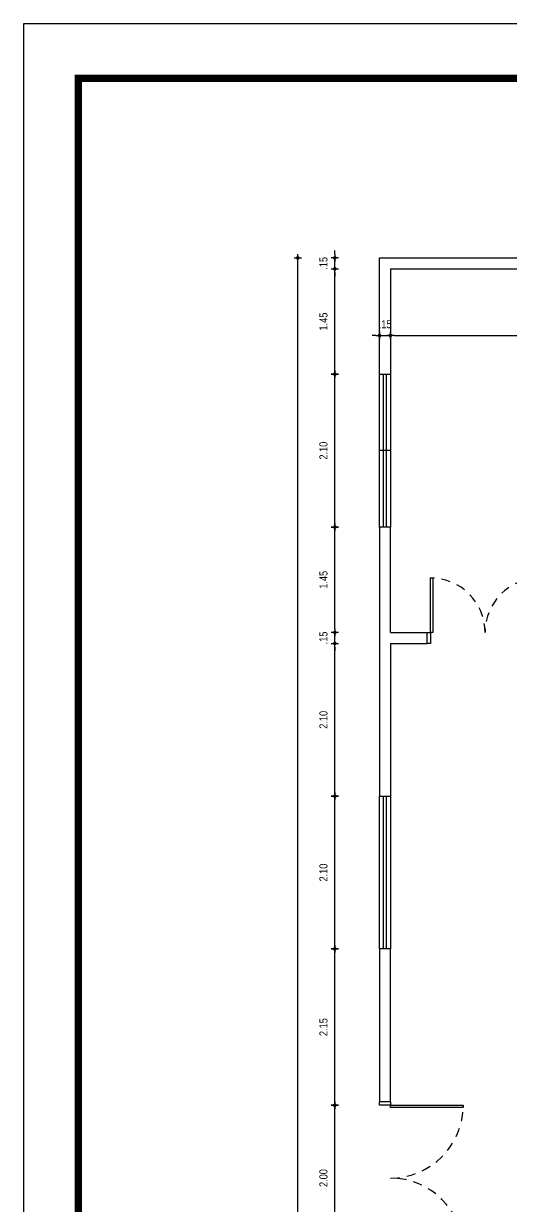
# Model space of a CAD drawing. Header units: millimetres. Extents: x 2739 to 2884, y 2105 to 2167.
# Drawn here: x 2801.45 to 2808.15, y 2150.8 to 2167.06 of the extents above; entities that cross this region are included whole.
import ezdxf

# ---------------------------------------------------------------- set-up
doc = ezdxf.new("R2010")
doc.units = ezdxf.units.MM
doc.linetypes.add('HIDDEN2', pattern=[0.1875, 0.125, -0.0625])
for name, color, linetype in [('COTA', 2, 'Continuous'), ('E-Pen-B', 5, 'Continuous'), ('PORTAS', 2, 'Continuous'), ('PROJEÇÃO', 1, 'HIDDEN2')]:
    doc.layers.add(name, color=color, linetype=linetype)
doc.layers.add('COTAS', color=53, linetype='Continuous', lineweight=9)
doc.styles.add('F2', font='ARIALN.TTF')
doc.dimstyles.new('ARQUITETURA', dxfattribs={"dimtxt": 0.11, "dimasz": 0.05, "dimexe": 0.1, "dimexo": 0, "dimgap": 0.1, "dimtad": 1, "dimzin": 5, "dimdsep": 46, "dimtxsty": 'F2', "dimblk": 'COTA', "dimcen": 0, "dimse1": 1, "dimse2": 1, "dimadec": 0, "dimazin": 0, "dimtfac": 2, "dimtix": 1, "dimtmove": 2, "dimatfit": 3, "dimldrblk": 'COTA', "dimfxl": 1, "dimtolj": 1, "dimtzin": 5, "dimarcsym": 0})

# ---------------------------------------------------------------- blocks, each defined once
blk = doc.blocks.new('COTA')
at = {"layer": 'COTA'}
for p, q in [((-1, 0), (1, 0)), ((0, 1), (0, -1))]:
    blk.add_line(p, q, dxfattribs=at)
at = {"layer": 'COTA', "const_width": 0.5}
blk.add_lwpolyline([(-0.25, 0, 1), (0.25, 0, 1)], format="xyb", close=True, dxfattribs=at)
blk = doc.blocks.new('*D166')
at = {"layer": 'COTAS', "color": 0, "lineweight": -2}
blk.add_line((2805.727, 2150.238), (2805.727, 2152.138), dxfattribs=at)
at = {"layer": 'Defpoints', "color": 0}
for p in [(2805.727, 2152.188), (2806.342, 2152.188), (2806.342, 2150.188)]:
    blk.add_point(p, dxfattribs=at)
at = {"layer": 'COTAS', "color": 0, "lineweight": -2, "xscale": 0.05, "yscale": 0.05, "zscale": 0.05}
for p, rotation in [((2805.727, 2152.188), 90), ((2805.727, 2150.188), 270)]:
    blk.add_blockref('COTA', p, dxfattribs=dict(at, rotation=rotation))
at = {"layer": 'COTAS', "color": 0, "insert": (2805.571, 2151.188), "char_height": 0.11, "attachment_point": 5, "rotation": 90, "style": 'F2'}
blk.add_mtext('\\A1;2.00', dxfattribs=at)
blk = doc.blocks.new('*D167')
at = {"layer": 'COTAS', "color": 0, "lineweight": -2}
blk.add_line((2805.727, 2152.238), (2805.727, 2154.288), dxfattribs=at)
at = {"layer": 'Defpoints', "color": 0}
for p in [(2805.727, 2154.338), (2806.342, 2154.338), (2806.342, 2152.188)]:
    blk.add_point(p, dxfattribs=at)
at = {"layer": 'COTAS', "color": 0, "lineweight": -2, "xscale": 0.05, "yscale": 0.05, "zscale": 0.05}
for p, rotation in [((2805.727, 2154.338), 90), ((2805.727, 2152.188), 270)]:
    blk.add_blockref('COTA', p, dxfattribs=dict(at, rotation=rotation))
at = {"layer": 'COTAS', "color": 0, "insert": (2805.571, 2153.263), "char_height": 0.11, "attachment_point": 5, "rotation": 90, "style": 'F2'}
blk.add_mtext('\\A1;2.15', dxfattribs=at)
blk = doc.blocks.new('*D168')
at = {"layer": 'COTAS', "color": 0, "lineweight": -2}
blk.add_line((2805.727, 2154.388), (2805.727, 2156.388), dxfattribs=at)
at = {"layer": 'Defpoints', "color": 0}
for p in [(2805.727, 2156.438), (2806.342, 2156.438), (2806.342, 2154.338)]:
    blk.add_point(p, dxfattribs=at)
at = {"layer": 'COTAS', "color": 0, "lineweight": -2, "xscale": 0.05, "yscale": 0.05, "zscale": 0.05}
for p, rotation in [((2805.727, 2156.438), 90), ((2805.727, 2154.338), 270)]:
    blk.add_blockref('COTA', p, dxfattribs=dict(at, rotation=rotation))
at = {"layer": 'COTAS', "color": 0, "insert": (2805.571, 2155.388), "char_height": 0.11, "attachment_point": 5, "rotation": 90, "style": 'F2'}
blk.add_mtext('\\A1;2.10', dxfattribs=at)
blk = doc.blocks.new('*D169')
at = {"layer": 'COTAS', "color": 0, "lineweight": -2}
blk.add_line((2805.727, 2156.488), (2805.727, 2158.488), dxfattribs=at)
at = {"layer": 'Defpoints', "color": 0}
for p in [(2805.727, 2158.538), (2806.492, 2158.538), (2806.342, 2156.438)]:
    blk.add_point(p, dxfattribs=at)
at = {"layer": 'COTAS', "color": 0, "lineweight": -2, "xscale": 0.05, "yscale": 0.05, "zscale": 0.05}
for p, rotation in [((2805.727, 2158.538), 90), ((2805.727, 2156.438), 270)]:
    blk.add_blockref('COTA', p, dxfattribs=dict(at, rotation=rotation))
at = {"layer": 'COTAS', "color": 0, "insert": (2805.571, 2157.488), "char_height": 0.11, "attachment_point": 5, "rotation": 90, "style": 'F2'}
blk.add_mtext('\\A1;2.10', dxfattribs=at)
blk = doc.blocks.new('*D170')
at = {"layer": 'COTAS', "color": 0, "lineweight": -2}
for p, q in [((2805.727, 2158.738), (2805.727, 2158.788)), ((2805.727, 2158.538), (2805.727, 2158.688)), ((2805.727, 2158.488), (2805.727, 2158.438))]:
    blk.add_line(p, q, dxfattribs=at)
at = {"layer": 'Defpoints', "color": 0}
for p in [(2805.727, 2158.688), (2806.492, 2158.688), (2806.492, 2158.538)]:
    blk.add_point(p, dxfattribs=at)
at = {"layer": 'COTAS', "color": 0, "lineweight": -2, "xscale": 0.05, "yscale": 0.05, "zscale": 0.05}
for p, rotation in [((2805.727, 2158.688), 270), ((2805.727, 2158.538), 90)]:
    blk.add_blockref('COTA', p, dxfattribs=dict(at, rotation=rotation))
at = {"layer": 'COTAS', "color": 0, "insert": (2805.571, 2158.613), "char_height": 0.11, "attachment_point": 5, "rotation": 90, "style": 'F2'}
blk.add_mtext('\\A1;.15', dxfattribs=at)
blk = doc.blocks.new('*D171')
at = {"layer": 'COTAS', "color": 0, "lineweight": -2}
blk.add_line((2805.727, 2158.738), (2805.727, 2160.088), dxfattribs=at)
at = {"layer": 'Defpoints', "color": 0}
for p in [(2805.727, 2160.138), (2806.342, 2160.138), (2806.492, 2158.688)]:
    blk.add_point(p, dxfattribs=at)
at = {"layer": 'COTAS', "color": 0, "lineweight": -2, "xscale": 0.05, "yscale": 0.05, "zscale": 0.05}
for p, rotation in [((2805.727, 2160.138), 90), ((2805.727, 2158.688), 270)]:
    blk.add_blockref('COTA', p, dxfattribs=dict(at, rotation=rotation))
at = {"layer": 'COTAS', "color": 0, "insert": (2805.571, 2159.413), "char_height": 0.11, "attachment_point": 5, "rotation": 90, "style": 'F2'}
blk.add_mtext('\\A1;1.45', dxfattribs=at)
blk = doc.blocks.new('*D172')
at = {"layer": 'COTAS', "color": 0, "lineweight": -2}
blk.add_line((2805.727, 2160.188), (2805.727, 2162.188), dxfattribs=at)
at = {"layer": 'Defpoints', "color": 0}
for p in [(2805.727, 2162.238), (2806.342, 2162.238), (2806.342, 2160.138)]:
    blk.add_point(p, dxfattribs=at)
at = {"layer": 'COTAS', "color": 0, "lineweight": -2, "xscale": 0.05, "yscale": 0.05, "zscale": 0.05}
for p, rotation in [((2805.727, 2162.238), 90), ((2805.727, 2160.138), 270)]:
    blk.add_blockref('COTA', p, dxfattribs=dict(at, rotation=rotation))
at = {"layer": 'COTAS', "color": 0, "insert": (2805.571, 2161.188), "char_height": 0.11, "attachment_point": 5, "rotation": 90, "style": 'F2'}
blk.add_mtext('\\A1;2.10', dxfattribs=at)
blk = doc.blocks.new('*D173')
at = {"layer": 'COTAS', "color": 0, "lineweight": -2}
blk.add_line((2805.727, 2162.288), (2805.727, 2163.638), dxfattribs=at)
at = {"layer": 'Defpoints', "color": 0}
for p in [(2805.727, 2163.688), (2806.492, 2163.688), (2806.342, 2162.238)]:
    blk.add_point(p, dxfattribs=at)
at = {"layer": 'COTAS', "color": 0, "lineweight": -2, "xscale": 0.05, "yscale": 0.05, "zscale": 0.05}
for p, rotation in [((2805.727, 2163.688), 90), ((2805.727, 2162.238), 270)]:
    blk.add_blockref('COTA', p, dxfattribs=dict(at, rotation=rotation))
at = {"layer": 'COTAS', "color": 0, "insert": (2805.571, 2162.963), "char_height": 0.11, "attachment_point": 5, "rotation": 90, "style": 'F2'}
blk.add_mtext('\\A1;1.45', dxfattribs=at)
blk = doc.blocks.new('*D174')
at = {"layer": 'COTAS', "color": 0, "lineweight": -2}
for p, q in [((2805.727, 2163.888), (2805.727, 2163.938)), ((2805.727, 2163.688), (2805.727, 2163.838)), ((2805.727, 2163.638), (2805.727, 2163.588))]:
    blk.add_line(p, q, dxfattribs=at)
at = {"layer": 'Defpoints', "color": 0}
for p in [(2805.727, 2163.838), (2806.534, 2163.838), (2806.492, 2163.688)]:
    blk.add_point(p, dxfattribs=at)
at = {"layer": 'COTAS', "color": 0, "lineweight": -2, "xscale": 0.05, "yscale": 0.05, "zscale": 0.05}
for p, rotation in [((2805.727, 2163.838), 270), ((2805.727, 2163.688), 90)]:
    blk.add_blockref('COTA', p, dxfattribs=dict(at, rotation=rotation))
at = {"layer": 'COTAS', "color": 0, "insert": (2805.571, 2163.763), "char_height": 0.11, "attachment_point": 5, "rotation": 90, "style": 'F2'}
blk.add_mtext('\\A1;.15', dxfattribs=at)
blk = doc.blocks.new('*D177')
at = {"layer": 'COTAS', "color": 0, "lineweight": -2}
blk.add_line((2808.545, 2154.588), (2808.545, 2158.488), dxfattribs=at)
at = {"layer": 'Defpoints', "color": 0}
for p in [(2807.905, 2158.538), (2808.545, 2158.538), (2807.905, 2154.538)]:
    blk.add_point(p, dxfattribs=at)
at = {"layer": 'COTAS', "color": 0, "lineweight": -2, "xscale": 0.05, "yscale": 0.05, "zscale": 0.05}
for p, rotation in [((2808.545, 2158.538), 90), ((2808.545, 2154.538), 270)]:
    blk.add_blockref('COTA', p, dxfattribs=dict(at, rotation=rotation))
at = {"layer": 'COTAS', "color": 0, "insert": (2808.389, 2156.538), "char_height": 0.11, "attachment_point": 5, "rotation": 90, "style": 'F2'}
blk.add_mtext('\\A1;4.00', dxfattribs=at)
blk = doc.blocks.new('*D221')
at = {"layer": 'COTAS', "color": 0, "lineweight": -2}
for p, q in [((2806.292, 2162.77), (2806.242, 2162.77)), ((2806.342, 2162.77), (2806.492, 2162.77)), ((2806.542, 2162.77), (2806.592, 2162.77))]:
    blk.add_line(p, q, dxfattribs=at)
at = {"layer": 'Defpoints', "color": 0}
for p in [(2806.342, 2162.719), (2806.492, 2162.77), (2806.492, 2162.719)]:
    blk.add_point(p, dxfattribs=at)
at = {"layer": 'COTAS', "color": 0, "lineweight": -2, "xscale": 0.05, "yscale": 0.05, "zscale": 0.05}
blk.add_blockref('COTA', (2806.342, 2162.77), dxfattribs=at)
at = {"layer": 'COTAS', "color": 0, "lineweight": -2, "xscale": 0.05, "yscale": 0.05, "zscale": 0.05, "rotation": 180}
blk.add_blockref('COTA', (2806.492, 2162.77), dxfattribs=at)
at = {"layer": 'COTAS', "color": 0, "insert": (2806.417, 2162.926), "char_height": 0.11, "attachment_point": 5, "style": 'F2'}
blk.add_mtext('\\A1;.15', dxfattribs=at)
blk = doc.blocks.new('*D222')
at = {"layer": 'COTAS', "color": 0, "lineweight": -2}
blk.add_line((2806.542, 2162.77), (2812.692, 2162.77), dxfattribs=at)
at = {"layer": 'Defpoints', "color": 0}
for p in [(2806.492, 2162.719), (2812.742, 2162.77), (2812.742, 2162.77)]:
    blk.add_point(p, dxfattribs=at)
at = {"layer": 'COTAS', "color": 0, "lineweight": -2, "xscale": 0.05, "yscale": 0.05, "zscale": 0.05, "rotation": 180}
blk.add_blockref('COTA', (2806.492, 2162.77), dxfattribs=at)
at = {"layer": 'COTAS', "color": 0, "lineweight": -2, "xscale": 0.05, "yscale": 0.05, "zscale": 0.05}
blk.add_blockref('COTA', (2812.742, 2162.77), dxfattribs=at)
at = {"layer": 'COTAS', "color": 0, "insert": (2809.617, 2162.926), "char_height": 0.11, "attachment_point": 5, "style": 'F2'}
blk.add_mtext('\\A1;6.25', dxfattribs=at)
blk = doc.blocks.new('*D246')
at = {"layer": 'COTAS', "color": 0, "lineweight": -2}
blk.add_line((2805.218, 2134.888), (2805.218, 2163.788), dxfattribs=at)
at = {"layer": 'Defpoints', "color": 0}
for p in [(2805.218, 2163.838), (2819.292, 2163.838), (2819.292, 2134.838)]:
    blk.add_point(p, dxfattribs=at)
at = {"layer": 'COTAS', "color": 0, "lineweight": -2, "xscale": 0.05, "yscale": 0.05, "zscale": 0.05}
for p, rotation in [((2805.218, 2163.838), 90), ((2805.218, 2134.838), 270)]:
    blk.add_blockref('COTA', p, dxfattribs=dict(at, rotation=rotation))
at = {"layer": 'COTAS', "color": 0, "insert": (2805.061, 2149.338), "char_height": 0.11, "attachment_point": 5, "rotation": 90, "style": 'F2'}
blk.add_mtext('\\A1;29.00', dxfattribs=at)

msp = doc.modelspace()

# ---------------------------------------------------------------- linework, layer by layer
msp.add_lwpolyline([(2801.451, 2122.508), (2862.651, 2122.508), (2862.651, 2167.058), (2801.451, 2167.058)], close=True)
at = {"const_width": 0.1}
msp.add_lwpolyline([(2802.201, 2123.258), (2861.901, 2123.258), (2861.901, 2166.308), (2802.201, 2166.308)], close=True, dxfattribs=at)
at = {"layer": 'E-Pen-B'}
for p, q in [((2806.342, 2163.838), (2819.292, 2163.838)), ((2806.342, 2162.238), (2806.342, 2163.838)), ((2806.492, 2163.688), (2816.492, 2163.688)), ((2806.492, 2163.688), (2806.492, 2162.238)), ((2806.342, 2162.238), (2806.492, 2162.238)), ((2806.492, 2161.188), (2806.342, 2161.188)), ((2806.492, 2160.138), (2806.342, 2160.138)), ((2806.342, 2160.138), (2806.342, 2156.438)), ((2806.492, 2158.688), (2806.492, 2160.138)), ((2806.492, 2158.688), (2806.992, 2158.688)), ((2806.992, 2158.688), (2806.992, 2158.538)), ((2806.492, 2158.538), (2806.992, 2158.538)), ((2806.492, 2158.538), (2806.492, 2156.438)), ((2806.342, 2156.438), (2806.492, 2156.438)), ((2806.492, 2154.338), (2806.342, 2154.338)), ((2806.342, 2154.338), (2806.342, 2152.238)), ((2806.492, 2152.238), (2806.492, 2154.338)), ((2806.492, 2152.238), (2806.342, 2152.238))]:
    msp.add_line(p, q, dxfattribs=at)
at = {"layer": 'PORTAS'}
for p, q in [((2806.342, 2160.138), (2806.342, 2162.238)), ((2806.492, 2162.238), (2806.492, 2160.138)), ((2806.342, 2154.338), (2806.342, 2156.438)), ((2806.492, 2156.438), (2806.492, 2154.338))]:
    msp.add_line(p, q, dxfattribs=at)
for points in [[(2807.042, 2158.688), (2807.042, 2159.438), (2807.072, 2159.438), (2807.072, 2158.688)], [(2806.492, 2152.188), (2807.492, 2152.188), (2807.492, 2152.158), (2806.492, 2152.158)]]:
    msp.add_lwpolyline(points, close=True, dxfattribs=at)
for points in [[(2806.992, 2158.688), (2807.042, 2158.688), (2807.042, 2158.538), (2806.992, 2158.538)], [(2806.492, 2152.238), (2806.492, 2152.188), (2806.342, 2152.188), (2806.342, 2152.238)]]:
    msp.add_lwpolyline(points, dxfattribs=at)
at = {"layer": 'PROJEÇÃO', "linetype": 'ByBlock'}
for p, q in [((2806.397, 2160.138), (2806.397, 2162.238)), ((2806.437, 2160.138), (2806.437, 2162.238)), ((2806.397, 2154.338), (2806.397, 2156.438)), ((2806.437, 2154.338), (2806.437, 2156.438))]:
    msp.add_line(p, q, dxfattribs=at)
at = {"layer": 'PROJEÇÃO'}
for centre, radius, start, end in [((2807.042, 2158.688), 0.75, 0, 90), ((2808.542, 2158.688), 0.75, 90, 180), ((2806.492, 2152.188), 1, 270, 0), ((2806.492, 2150.188), 1, 0, 90)]:
    msp.add_arc(centre, radius, start, end, dxfattribs=at)

# ---------------------------------------------------------------- dimensions: what is measured, and where the dimension line sits
at = {"layer": 'COTAS'}
for base, p1, p2, picture, middle in [((2805.218, 2163.838), (2819.292, 2134.838), (2819.292, 2163.838), '*D246', (2805.061, 2149.338)), ((2805.727, 2163.838), (2806.492, 2163.688), (2806.534, 2163.838), '*D174', (2805.571, 2163.763)), ((2805.727, 2163.688), (2806.342, 2162.238), (2806.492, 2163.688), '*D173', (2805.571, 2162.963)), ((2805.727, 2162.238), (2806.342, 2160.138), (2806.342, 2162.238), '*D172', (2805.571, 2161.188)), ((2805.727, 2160.138), (2806.492, 2158.688), (2806.342, 2160.138), '*D171', (2805.571, 2159.413)), ((2805.727, 2158.688), (2806.492, 2158.538), (2806.492, 2158.688), '*D170', (2805.571, 2158.613)), ((2805.727, 2158.538), (2806.342, 2156.438), (2806.492, 2158.538), '*D169', (2805.571, 2157.488)), ((2808.545, 2158.538), (2807.905, 2154.538), (2807.905, 2158.538), '*D177', (2808.389, 2156.538)), ((2805.727, 2156.438), (2806.342, 2154.338), (2806.342, 2156.438), '*D168', (2805.571, 2155.388)), ((2805.727, 2154.338), (2806.342, 2152.188), (2806.342, 2154.338), '*D167', (2805.571, 2153.263)), ((2805.727, 2152.188), (2806.342, 2150.188), (2806.342, 2152.188), '*D166', (2805.571, 2151.188))]:
    dim = msp.add_linear_dim(base=base, p1=p1, p2=p2, angle=90, dimstyle='ARQUITETURA', dxfattribs=at)
    dim.commit()
    dim.dimension.update_dxf_attribs({"geometry": picture, "text_midpoint": middle})
for base, p1, p2, picture, middle in [((2806.492, 2162.77), (2806.342, 2162.719), (2806.492, 2162.719), '*D221', (2806.417, 2162.926)), ((2812.742, 2162.77), (2806.492, 2162.719), (2812.742, 2162.77), '*D222', (2809.617, 2162.926))]:
    dim = msp.add_linear_dim(base=base, p1=p1, p2=p2, dimstyle='ARQUITETURA', dxfattribs=at)
    dim.commit()
    dim.dimension.update_dxf_attribs({"geometry": picture, "text_midpoint": middle})

doc.saveas('drawing.dxf')
